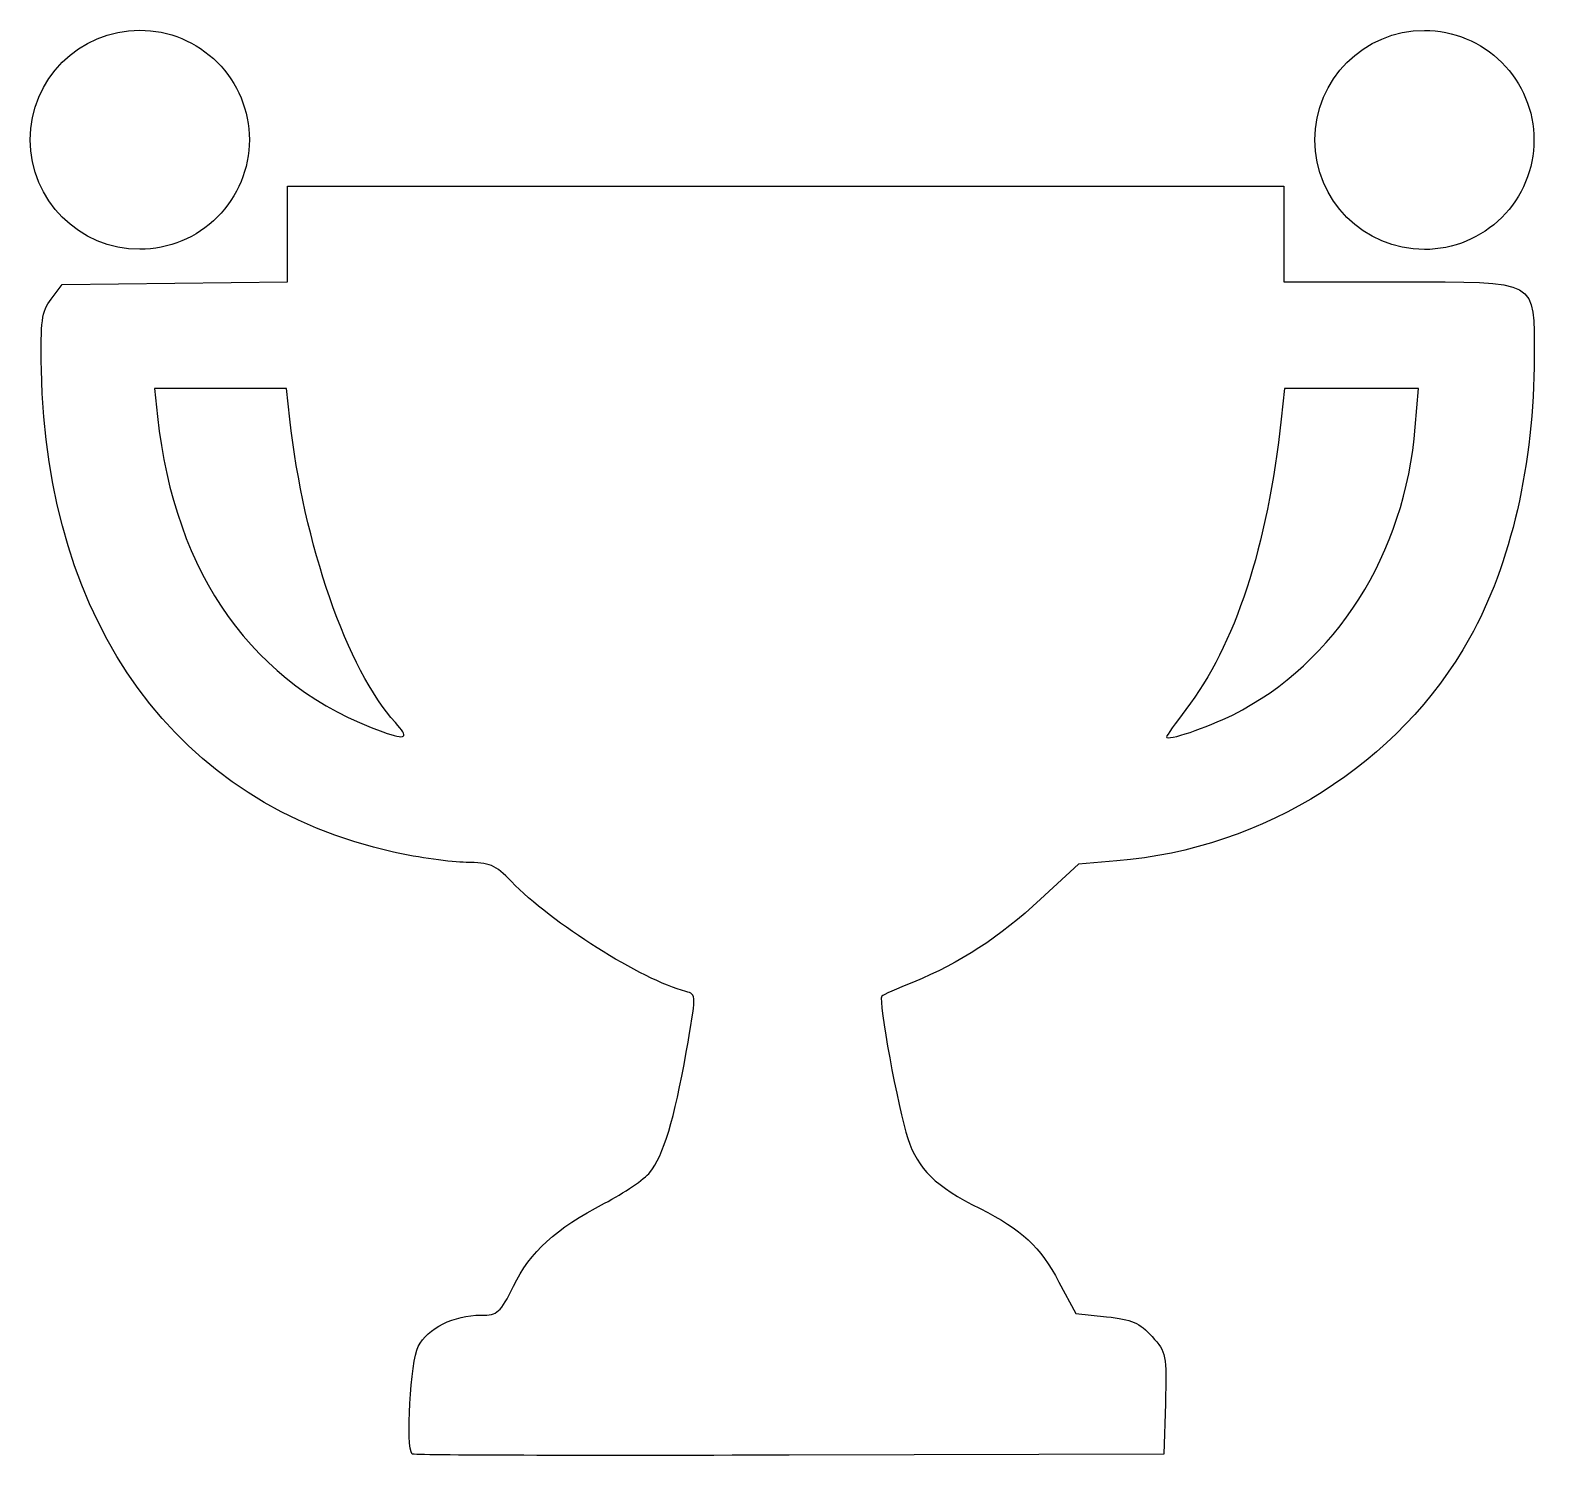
# Model space of a CAD drawing. Header units: centimetres. Extents: x 2.68 to 7.32, y 0.22 to 4.6.
import ezdxf

# ---------------------------------------------------------------- set-up
doc = ezdxf.new("R2010")
doc.units = ezdxf.units.CM
doc.layers.get('0').update_dxf_attribs({"linetype": 'CONTINUOUS'})

msp = doc.modelspace()

# ---------------------------------------------------------------- linework, layer by layer
at = {"color": 7}
for points in [[(3.35593, 4.261027)], [(7.303191, 4.260392)], [(3.804656, 2.469205)], [(6.378672, 2.493598)], [(3.855979, 0.220711)]]:
    msp.add_lwpolyline(points, close=True, dxfattribs=at)
for points in [[(2.746899, 3.770991), (2.780294, 3.815739), (3.126449, 3.820151), (3.472603, 3.824575), (3.472603, 3.971598), (3.472603, 4.11862), (5.003389, 4.11862), (6.534173, 4.11862), (6.534173, 3.971273), (6.534173, 3.823924), (6.886171, 3.823924)], [(3.480438, 3.402346), (3.470282, 3.496485), (3.26758, 3.496485), (3.064881, 3.496485), (3.07388, 3.410532)], [(6.938581, 3.377787), (6.948235, 3.496485), (6.742399, 3.496485), (6.536564, 3.496485), (6.526471, 3.402346)], [(6.021419, 2.043973), (5.903849, 2.034295), (5.787263, 1.926321)], [(5.843542, 0.749141), (5.895111, 0.652387), (5.989527, 0.64272)], [(6.170477, 0.37603), (6.165802, 0.220735), (5.0143, 0.217317)]]:
    msp.add_lwpolyline(points, dxfattribs=at)
for points in [[(2.682466, 4.261027), (2.682466, 4.446999), (2.833226, 4.597759), (3.019198, 4.597759)], [(3.019198, 4.597759), (3.108505, 4.597759), (3.194154, 4.562282), (3.257303, 4.499133)], [(6.629727, 4.260392), (6.629727, 4.446364), (6.780487, 4.597124), (6.966459, 4.597124)], [(6.966459, 4.597124), (7.055766, 4.597124), (7.141415, 4.561647), (7.204565, 4.498498)], [(3.257303, 4.499133), (3.320453, 4.435983), (3.35593, 4.350334), (3.35593, 4.261027)], [(7.204565, 4.498498), (7.267714, 4.435348), (7.303191, 4.349699), (7.303191, 4.260392)], [(3.019198, 3.924295), (2.833226, 3.924295), (2.682466, 4.075055), (2.682466, 4.261027)], [(3.35593, 4.261027), (3.35593, 4.17172), (3.320453, 4.086071), (3.257303, 4.022921)], [(6.966459, 3.92366), (6.780487, 3.92366), (6.629727, 4.07442), (6.629727, 4.260392)], [(7.303191, 4.260392), (7.303191, 4.171085), (7.267714, 4.085436), (7.204565, 4.022286)], [(3.257303, 4.022921), (3.194154, 3.959772), (3.108505, 3.924295), (3.019198, 3.924295)], [(7.204565, 4.022286), (7.141415, 3.959137), (7.055766, 3.92366), (6.966459, 3.92366)], [(6.886171, 3.823924), (7.324122, 3.823924), (7.303658, 3.835262), (7.303658, 3.592724)], [(2.716892, 3.553945), (2.713925, 3.704998), (2.717646, 3.731759), (2.746899, 3.770991)], [(7.303658, 3.592724), (7.303658, 3.266683), (7.232268, 2.955417), (7.105558, 2.728989)], [(3.798448, 2.071213), (3.13507, 2.21793), (2.732297, 2.770102), (2.716892, 3.553945)], [(3.07388, 3.410532), (3.124719, 2.925051), (3.371003, 2.580121), (3.766437, 2.440581)], [(3.804661, 2.469205), (3.657568, 2.629461), (3.521582, 3.02084), (3.480438, 3.402346)], [(6.526471, 3.402346), (6.484607, 3.011801), (6.384106, 2.705213), (6.233933, 2.509929)], [(6.378677, 2.493598), (6.694853, 2.652793), (6.906831, 2.987545), (6.938581, 3.377787)], [(7.105558, 2.728989), (6.88973, 2.343309), (6.475084, 2.081315), (6.021419, 2.043973)], [(6.233933, 2.509929), (6.200982, 2.467078), (6.174022, 2.428993), (6.174022, 2.425295)], [(3.766437, 2.440581), (3.838699, 2.415083), (3.847963, 2.422021), (3.804656, 2.469205)], [(6.174022, 2.425295), (6.174022, 2.411772), (6.299009, 2.453487), (6.378672, 2.493598)], [(4.021947, 2.039729), (3.976439, 2.039861), (3.875865, 2.054092), (3.798448, 2.071213)], [(4.161109, 1.980719), (4.111131, 2.032677), (4.09524, 2.039415), (4.021947, 2.039729)], [(4.697222, 1.642561), (4.561692, 1.678003), (4.283519, 1.853463), (4.161109, 1.980719)], [(5.787263, 1.926321), (5.660324, 1.808761), (5.53887, 1.729616), (5.396795, 1.671872)], [(5.396795, 1.671872), (5.346591, 1.651468), (5.302493, 1.63175), (5.298798, 1.628055)], [(4.698346, 1.456055), (4.729739, 1.633339), (4.729735, 1.634068), (4.697222, 1.642561)], [(5.298798, 1.628055), (5.287535, 1.616793), (5.349172, 1.280674), (5.378912, 1.191133)], [(4.586686, 1.086631), (4.628591, 1.139413), (4.661634, 1.248738), (4.698346, 1.456055)], [(5.378912, 1.191133), (5.410635, 1.095626), (5.462715, 1.044978), (5.600967, 0.975189)], [(4.446989, 0.991564), (4.507334, 1.02308), (4.570197, 1.06586), (4.586686, 1.086631)], [(4.167529, 0.737377), (4.219078, 0.842737), (4.296004, 0.912708), (4.446989, 0.991564)], [(5.600967, 0.975189), (5.732051, 0.909019), (5.784259, 0.860367), (5.843542, 0.749141)], [(4.067772, 0.647752), (4.119251, 0.647752), (4.127152, 0.654853), (4.167529, 0.737377)], [(3.874843, 0.551623), (3.903802, 0.607622), (3.984341, 0.647752), (4.067772, 0.647752)], [(5.989527, 0.64272), (6.06803, 0.634688), (6.091627, 0.624483), (6.129547, 0.58219)], [(6.129547, 0.58219), (6.173552, 0.53311), (6.174988, 0.525874), (6.170477, 0.37603)], [(3.856018, 0.220715), (3.836296, 0.24044), (3.851431, 0.506334), (3.874843, 0.551623)], [(5.0143, 0.217317), (4.380975, 0.215431), (3.859731, 0.216949), (3.855979, 0.220711)]]:
    msp.add_open_spline(points, degree=3, dxfattribs=at)

doc.saveas('drawing.dxf')
